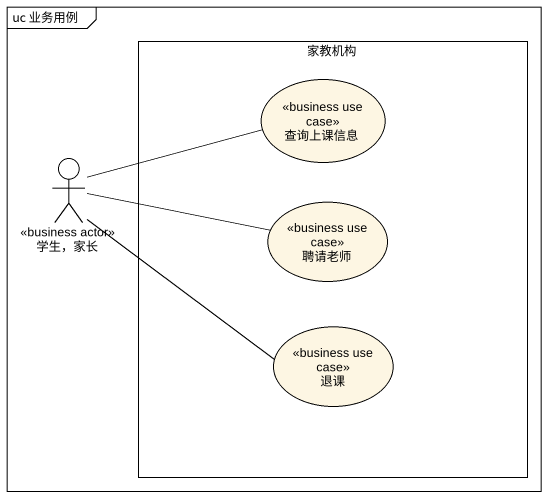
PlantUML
@startuml
mainframe uc 业务用例
rectangle 家教机构 {
  usecase 查询上课信息 <<business use case>>
  usecase 聘请老师 <<business use case>>
  usecase 退课 <<business use case>>
}
actor "学生，家长" as 学生_家长 <<business actor>>
学生_家长 -right- 查询上课信息
学生_家长 -right- 聘请老师
学生_家长 -right- 退课
@enduml
